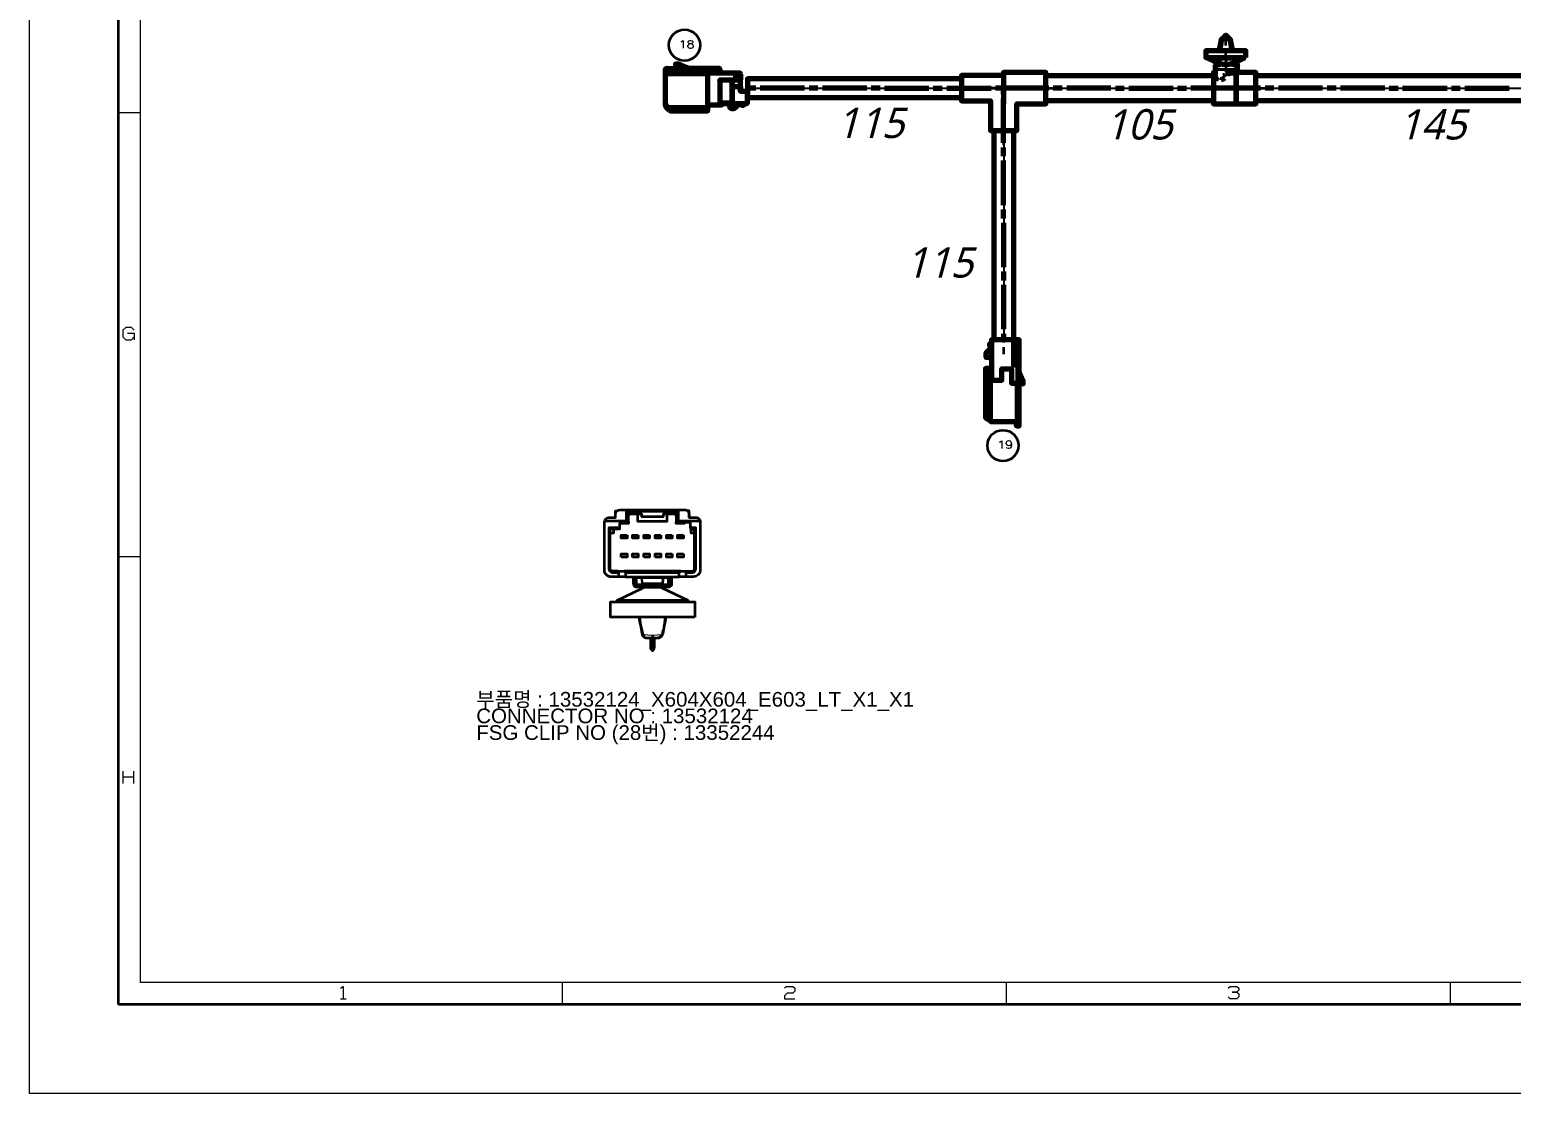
# Model space of a CAD drawing. Header units: millimetres. Extents: x 0 to 174, y 0 to 33.
# Drawn here: x 0 to 13.14, y 0 to 9.44 of the extents above; entities that cross this region are included whole.
import ezdxf

# ---------------------------------------------------------------- set-up
doc = ezdxf.new("R2010")
doc.units = ezdxf.units.MM
for name, color, linetype in [('CAPTION_LLM_TEXT', 7, 'Continuous'), ('GREEN_CENTERLINE_CONFIRMED', 7, 'Continuous'), ('PDF_Text', 7, 'Continuous')]:
    doc.layers.add(name, color=color, linetype=linetype)
doc.layers.add('PDF_Geomertry', color=7, linetype='Continuous', true_color=0x405f80)
doc.styles.add('PDF Lucida Handwriting Italic', font='')
doc.styles.get("Standard").update_dxf_attribs({"font": 'arial.ttf'})
doc.styles.get('PDF Lucida Handwriting Italic').set_extended_font_data('Lucida Handwriting', italic=True)

# ---------------------------------------------------------------- blocks, each defined once
blk = doc.blocks.new('SYM_13352244_010')
at = {"layer": 'PDF_Geomertry', "color": 7, "lineweight": 35}
blk.add_lwpolyline([(-0.295, 0.026), (-0.363, 0.026, -0.414651), (-0.422, 0.085), (-0.422, 0.512, -0.409607), (-0.383, 0.552), (-0.323, 0.552), (-0.323, 0.581, -0.411921), (-0.284, 0.62), (-0.23, 0.62), (-0.21, 0.62), (0.215, 0.62), (0.235, 0.62), (0.289, 0.62, -0.415574), (0.328, 0.581), (0.328, 0.552), (0.388, 0.552, -0.416608), (0.427, 0.512), (0.427, 0.085, -0.41396), (0.368, 0.026), (0.3, 0.026)], format="xyb", dxfattribs=at)
for points in [[(-0.324, 0.552), (-0.324, 0.611), (-0.31, 0.611)], [(-0.23, 0.62), (-0.23, 0.522), (-0.21, 0.515), (-0.21, 0.62)], [(0.215, 0.57), (0.212, 0.579), (0.203, 0.582), (0.097, 0.582), (0.097, 0.557), (-0.092, 0.557), (-0.092, 0.582), (-0.198, 0.582), (-0.207, 0.579), (-0.21, 0.57)], [(0.132, 0.582), (0.132, 0.518), (-0.127, 0.518), (-0.127, 0.582)], [(0.215, 0.62), (0.215, 0.515), (0.235, 0.522), (0.235, 0.62)], [(0.329, 0.552), (0.329, 0.611), (0.315, 0.611)], [(-0.421, 0.522), (-0.23, 0.522), (-0.23, 0.5)], [(-0.29, 0.461), (-0.383, 0.461)], [(-0.21, 0.515), (-0.21, 0.5), (-0.23, 0.5), (-0.29, 0.5), (-0.29, 0.461), (-0.29, 0.449), (-0.371, 0.449)], [(-0.343, 0.449), (-0.343, 0.413), (-0.371, 0.413)], [(0.342, 0.461), (0.342, 0.509), (0.288, 0.509), (0.288, 0.5), (0.235, 0.5), (0.215, 0.5), (0.215, 0.515)], [(0.235, 0.5), (0.235, 0.522), (0.426, 0.522)], [(0.3, 0.065), (0.356, 0.065), (0.366, 0.067), (0.374, 0.071), (0.381, 0.078), (0.386, 0.087), (0.388, 0.096), (0.388, 0.097), (0.388, 0.461)], [(0.31, 0.077), (0.356, 0.077), (0.365, 0.08), (0.373, 0.086), (0.376, 0.095), (0.376, 0.097), (0.376, 0.449)], [(0.376, 0.413), (0.348, 0.413), (0.348, 0.449)], [(-0.305, 0.077), (-0.246, 0.077)], [(-0.236, 0.026), (-0.295, 0.026), (-0.295, 0.065)], [(-0.236, 0.065), (-0.236, 0.026), (0.241, 0.026), (0.241, 0.065)], [(-0.135, 0.02), (-0.156, 0.02), (-0.163, 0.015), (-0.164, 0.012)], [(-0.164, -0.043), (-0.164, 0), (-0.164, 0.012)], [(-0.14, 0), (-0.141, 0.01), (-0.141, 0.012), (-0.14, 0.017), (-0.137, 0.019), (-0.135, 0.02), (-0.089, 0.02), (0.096, 0.02), (0.143, 0.02), (0.163, 0.02), (0.167, 0.019), (0.171, 0.012), (0.171, 0), (0.171, -0.043), (0.171, -0.047), (0.17, -0.048), (0.166, -0.056), (0.158, -0.062), (0.151, -0.063), (0.154, -0.062), (0.157, -0.061), (0.16, -0.057), (0.162, -0.052), (0.163, -0.043)], [(-0.14, 0.02), (-0.14, 0.026)], [(-0.14, 0), (-0.14, -0.035), (-0.136, -0.043), (-0.132, -0.043), (-0.06, -0.043), (-0.038, -0.04), (-0.028, -0.04), (-0.019, -0.04), (0.026, -0.04), (0.036, -0.04), (0.046, -0.04), (0.067, -0.043), (0.139, -0.043), (0.147, -0.039), (0.147, -0.035), (0.147, 0), (0.147, 0.002), (0.148, 0.012), (0.147, 0.017), (0.144, 0.019), (0.143, 0.02)], [(-0.111, 0.02), (-0.111, 0.026)], [(-0.101, 0.02), (-0.101, 0.026)], [(-0.059, 0.026), (-0.059, 0.021), (-0.058, 0.02), (-0.058, 0.02)], [(-0.027, 0.026), (-0.027, 0.02)], [(0.032, 0.02), (0.032, 0.026)], [(0.065, 0.02), (0.065, 0.02), (0.065, 0.02), (0.065, 0.02), (0.066, 0.02), (0.066, 0.021), (0.066, 0.026)], [(0.108, 0.026), (0.108, 0.02)], [(0.118, 0.026), (0.118, 0.02)], [(0.147, 0.026), (0.147, 0.02)], [(0.251, 0.077), (0.31, 0.077), (0.3, 0.065), (0.3, 0.026), (0.241, 0.026)], [(-0.312, -0.183), (-0.084, -0.075)], [(-0.164, -0.043), (-0.163, -0.047), (-0.159, -0.056), (-0.159, -0.056), (-0.151, -0.062), (-0.144, -0.063), (-0.147, -0.062), (-0.149, -0.061), (-0.152, -0.057), (-0.154, -0.052), (-0.156, -0.043)], [(-0.163, -0.049), (-0.159, -0.056)], [(-0.151, -0.062), (-0.144, -0.063), (-0.123, -0.063), (0.13, -0.063), (0.151, -0.063), (0.158, -0.062)], [(-0.095, -0.063), (-0.095, -0.063)], [(-0.076, -0.063), (-0.073, -0.065), (-0.074, -0.07), (-0.079, -0.073), (-0.084, -0.075)], [(-0.06, -0.043), (-0.026, -0.043)], [(-0.027, -0.04), (-0.027, -0.041), (-0.023, -0.045), (0.028, -0.045), (0.032, -0.041), (0.032, -0.04)], [(0.031, -0.043), (0.067, -0.043)], [(0.083, -0.063), (0.08, -0.067), (0.081, -0.07), (0.086, -0.073), (0.091, -0.075)], [(0.319, -0.183), (0.091, -0.075)], [(0.102, -0.063), (0.102, -0.063)], [(0.166, -0.056), (0.169, -0.051)], [(-0.118, -0.193), (-0.118, -0.195)], [(-0.059, -0.195), (-0.059, -0.193)], [(0.067, -0.193), (0.067, -0.195)], [(0.126, -0.193), (0.126, -0.195)], [(-0.104, -0.396), (-0.115, -0.333)], [(-0.11, -0.333), (-0.109, -0.356), (-0.107, -0.379), (-0.103, -0.405), (-0.1, -0.418), (-0.09, -0.478), (-0.089, -0.48), (-0.087, -0.49), (-0.084, -0.494), (-0.078, -0.502), (-0.071, -0.509), (-0.063, -0.513), (-0.054, -0.515), (-0.047, -0.516), (0.004, -0.516), (0.054, -0.516), (0.054, -0.516), (0.064, -0.515), (0.073, -0.511), (0.076, -0.51)], [(0.11, -0.405), (0.114, -0.38), (0.116, -0.356), (0.117, -0.333)], [(0.123, -0.333), (0.111, -0.397)], [(-0.089, -0.48), (-0.087, -0.49), (-0.082, -0.498), (-0.075, -0.505), (-0.073, -0.507)], [(0, -0.628), (-0.005, -0.62), (-0.011, -0.612), (-0.011, -0.61), (-0.012, -0.608), (-0.012, -0.516)], [(0.004, -0.491), (0.004, -0.516)], [(0.019, -0.516), (0.019, -0.608)], [(0.045, -0.516), (0.047, -0.516)], [(0.083, -0.485), (0.077, -0.5), (0.068, -0.51), (0.061, -0.515), (0.054, -0.516)], [(0.076, -0.51), (0.079, -0.508), (0.086, -0.501), (0.092, -0.493), (0.096, -0.484), (0.097, -0.48)], [(0.097, -0.48), (0.097, -0.478), (0.11, -0.405), (0.11, -0.404)], [(0, -0.628), (0.004, -0.63), (0.007, -0.628)], [(0.019, -0.61), (0.013, -0.619), (0.008, -0.627), (0.007, -0.628)], [(0.019, -0.61), (0.019, -0.608)]]:
    blk.add_lwpolyline(points, dxfattribs=at)
at = {"layer": 'PDF_Geomertry', "color": 7, "lineweight": 13}
for points in [[(-0.21, 0.601), (0.215, 0.601)], [(-0.383, 0.097), (-0.371, 0.097)], [(-0.351, 0.065), (-0.351, 0.077)], [(-0.164, 0), (-0.156, 0), (-0.156, 0.02)], [(-0.096, 0.012), (-0.141, 0.012)], [(-0.14, -0.035), (-0.091, -0.032), (-0.095, 0.006)], [(-0.132, 0.026), (-0.132, 0.02)], [(-0.109, 0.026), (-0.109, 0.02)], [(-0.102, 0.02), (-0.102, 0.026)], [(-0.093, 0.026), (-0.093, 0.02)], [(-0.023, 0.02), (-0.023, 0.026)], [(0.028, 0.026), (0.028, 0.02)], [(0.102, 0.006), (0.102, 0.007), (0.101, 0.007), (0.099, 0.009), (0.097, 0.009), (0.094, 0.01), (0.095, 0.017), (0.096, 0.019), (0.096, 0.02), (0.096, 0.02), (0.096, 0.02), (0.099, 0.019), (0.104, 0.012)], [(0.148, 0.012), (0.104, 0.012), (0.103, 0.012), (0.103, 0.012), (0.103, 0.011), (0.103, 0.01), (0.102, 0.006), (0.099, -0.032), (0.147, -0.035)], [(0.1, 0.02), (0.1, 0.026)], [(0.109, 0.026), (0.109, 0.02)], [(0.117, 0.02), (0.117, 0.026)], [(0.139, 0.02), (0.139, 0.026)], [(0.163, 0.02), (0.163, 0), (0.171, 0)], [(0.356, 0.077), (0.356, 0.065)], [(0.388, 0.097), (0.376, 0.097)], [(-0.164, -0.043), (-0.156, -0.043)], [(-0.14, 0), (-0.156, 0), (-0.156, -0.043), (-0.132, -0.043), (-0.084, -0.04), (0.091, -0.04), (0.139, -0.043), (0.163, -0.043), (0.163, 0), (0.147, 0)], [(0.091, -0.075), (0.088, -0.075), (-0.084, -0.075)], [(-0.079, -0.073), (0.083, -0.073), (0.086, -0.073)], [(-0.074, -0.07), (0.081, -0.07)], [(-0.023, -0.045), (-0.023, -0.04)], [(0.028, -0.04), (0.028, -0.045)], [(0.163, -0.043), (0.171, -0.043)], [(-0.103, -0.193), (-0.103, -0.195)], [(-0.05, -0.195), (-0.05, -0.193)], [(0.057, -0.193), (0.057, -0.195)], [(0.11, -0.193), (0.11, -0.195)], [(-0.109, -0.356), (-0.107, -0.366), (-0.104, -0.375), (-0.102, -0.385), (-0.099, -0.394), (-0.097, -0.404), (-0.095, -0.413), (-0.092, -0.422), (-0.092, -0.422), (-0.076, -0.485), (-0.037, -0.489), (0.004, -0.491), (0.045, -0.489), (0.083, -0.485)], [(0.1, -0.422), (0.102, -0.412), (0.105, -0.403), (0.107, -0.393), (0.109, -0.384), (0.112, -0.374), (0.114, -0.365), (0.116, -0.356)], [(-0.1, -0.418), (-0.1, -0.419), (-0.099, -0.42), (-0.097, -0.421), (-0.092, -0.422)], [(-0.09, -0.478), (-0.089, -0.479), (-0.088, -0.48), (-0.086, -0.482), (-0.076, -0.485), (-0.071, -0.498), (-0.064, -0.508), (-0.056, -0.514), (-0.047, -0.516)], [(0.001, -0.516), (0.001, -0.628), (-0.005, -0.619), (-0.01, -0.611), (-0.011, -0.61), (-0.011, -0.516)], [(0.018, -0.61), (0.013, -0.618), (0.007, -0.626), (0.006, -0.628), (0.006, -0.516)], [(0.018, -0.61), (0.018, -0.516)], [(0.1, -0.422), (0.098, -0.428), (0.096, -0.438), (0.093, -0.447), (0.091, -0.457), (0.088, -0.466), (0.086, -0.476), (0.083, -0.485), (0.093, -0.482), (0.096, -0.48), (0.097, -0.478)], [(-0.012, -0.608), (-0.012, -0.609), (-0.012, -0.609), (-0.011, -0.61), (-0.011, -0.61), (-0.011, -0.61)], [(0, -0.628), (0.001, -0.628), (0.002, -0.628), (0.004, -0.628), (0.005, -0.628), (0.006, -0.628), (0.007, -0.628)], [(0.019, -0.61), (0.018, -0.61), (0.019, -0.61), (0.019, -0.609), (0.019, -0.608)]]:
    blk.add_lwpolyline(points, dxfattribs=at)
at = {"layer": 'PDF_Geomertry', "color": 7, "lineweight": 35}
for points in [[(-0.351, 0.065), (-0.295, 0.065), (-0.305, 0.077), (-0.351, 0.077), (-0.353, 0.077), (-0.362, 0.08), (-0.369, 0.088), (-0.371, 0.097), (-0.371, 0.449), (-0.383, 0.461), (-0.383, 0.097), (-0.381, 0.087), (-0.377, 0.079), (-0.37, 0.072), (-0.362, 0.067), (-0.352, 0.065)], [(-0.222, 0.396), (-0.222, 0.369), (-0.273, 0.369), (-0.273, 0.396)], [(-0.122, 0.396), (-0.122, 0.369), (-0.173, 0.369), (-0.173, 0.396)], [(-0.022, 0.396), (-0.022, 0.369), (-0.073, 0.369), (-0.073, 0.396)], [(0.078, 0.396), (0.078, 0.369), (0.027, 0.369), (0.027, 0.396)], [(0.178, 0.396), (0.178, 0.369), (0.127, 0.369), (0.127, 0.396)], [(0.278, 0.396), (0.278, 0.369), (0.227, 0.369), (0.227, 0.396)], [(0.342, 0.461), (0.342, 0.449), (0.376, 0.449), (0.388, 0.461)], [(-0.273, 0.201), (-0.273, 0.229), (-0.222, 0.229), (-0.222, 0.201)], [(-0.173, 0.201), (-0.173, 0.229), (-0.122, 0.229), (-0.122, 0.201)], [(-0.073, 0.201), (-0.073, 0.229), (-0.022, 0.229), (-0.022, 0.201)], [(0.027, 0.201), (0.027, 0.229), (0.078, 0.229), (0.078, 0.201)], [(0.178, 0.229), (0.178, 0.201), (0.127, 0.201), (0.127, 0.229)], [(0.278, 0.229), (0.278, 0.201), (0.227, 0.201), (0.227, 0.229)], [(-0.236, 0.065), (0.241, 0.065), (0.251, 0.077), (-0.246, 0.077)], [(0.378, -0.333), (-0.37, -0.333), (-0.37, -0.195), (0.378, -0.195)], [(-0.312, -0.193), (0.319, -0.193), (0.319, -0.183), (-0.312, -0.183)]]:
    blk.add_lwpolyline(points, close=True, dxfattribs=at)
at = {"layer": 'PDF_Geomertry', "color": 7, "lineweight": 13}
for points in [[(-0.087, 0.01), (-0.087, 0.015), (-0.088, 0.019), (-0.088, 0.02), (-0.088, 0.02), (-0.089, 0.02), (-0.089, 0.02), (-0.09, 0.02), (-0.092, 0.019), (-0.093, 0.018), (-0.095, 0.016), (-0.096, 0.012), (-0.096, 0.012), (-0.096, 0.012), (-0.096, 0.011), (-0.095, 0.01), (-0.095, 0.006), (-0.094, 0.007), (-0.092, 0.009), (-0.09, 0.009)], [(-0.087, 0.01), (-0.084, -0.028), (0.091, -0.028), (0.094, 0.01)], [(-0.084, -0.04), (-0.087, -0.039), (-0.091, -0.032), (-0.089, -0.029), (-0.086, -0.028), (-0.084, -0.028)], [(0.091, -0.04), (0.098, -0.035), (0.099, -0.032), (0.098, -0.031), (0.098, -0.03), (0.096, -0.029), (0.091, -0.028)]]:
    blk.add_lwpolyline(points, close=True, dxfattribs=at)
blk = doc.blocks.new('SYM_7_012')
at = {"layer": 'PDF_Geomertry', "lineweight": 70}
for points in [[(-0.038, 0.156), (-0.043, 0.126), (-0.049, 0.095), (-0.05, 0.089), (-0.05, 0.067), (-0.051, 0.045)], [(-0.05, 0.089), (-0.036, 0.157), (-0.037, 0.157), (-0.038, 0.157), (-0.038, 0.156), (-0.038, 0.156), (-0.038, 0.158)], [(-0.019, 0.172), (-0.022, 0.172), (-0.026, 0.171), (-0.029, 0.168), (-0.032, 0.165), (-0.034, 0.162), (-0.036, 0.158), (-0.037, 0.158), (-0.037, 0.158), (-0.037, 0.158), (-0.038, 0.158), (-0.038, 0.158), (-0.034, 0.165), (-0.031, 0.168), (-0.025, 0.171), (-0.019, 0.172), (-0.012, 0.172), (-0.003, 0.172), (-0.002, 0.172), (0.001, 0.171), (0.002, 0.17), (0.003, 0.17), (0.004, 0.171), (0.007, 0.172), (0.009, 0.172), (0.013, 0.172), (0.017, 0.172), (0.024, 0.172), (0.03, 0.171), (0.035, 0.168), (0.038, 0.165), (0.041, 0.158), (0.042, 0.158), (0.043, 0.158), (0.043, 0.158), (0.043, 0.158)], [(-0.036, 0.157), (-0.036, 0.158)], [(-0.024, 0.172), (-0.016, 0.18), (-0.013, 0.184), (-0.009, 0.187), (-0.006, 0.191), (-0.003, 0.194), (0.003, 0.199), (0.008, 0.194), (0.01, 0.192), (0.022, 0.18), (0.03, 0.172)], [(-0.004, 0.172), (-0.004, 0.181), (-0.005, 0.186), (-0.005, 0.19), (-0.003, 0.193), (-0.003, 0.194)], [(-0.004, 0.181), (-0.003, 0.183), (-0.001, 0.185), (0.002, 0.186)], [(0.009, 0.172), (0.009, 0.181), (0.01, 0.186), (0.01, 0.19), (0.009, 0.193), (0.008, 0.194)], [(0.03, 0.171), (0.024, 0.172), (0.028, 0.172), (0.032, 0.17), (0.036, 0.168), (0.039, 0.165), (0.041, 0.162), (0.043, 0.158), (0.043, 0.156)], [(0.041, 0.157), (0.041, 0.158)], [(0.054, 0.095), (0.043, 0.156), (0.043, 0.156), (0.043, 0.157), (0.043, 0.157), (0.041, 0.157), (0.055, 0.089)], [(-0.156, 0.001), (-0.156, -0.005), (-0.058, -0.052)], [(-0.05, 0.086), (-0.054, 0.068), (-0.054, 0.064)], [(0.06, 0.064), (0.056, 0.086), (0.054, 0.095), (0.055, 0.089), (0.055, 0.067), (0.056, 0.045)], [(0.07, -0.048), (0.161, -0.005), (0.161, 0.001)], [(0.161, -0.005), (0.003, -0.005), (-0.156, -0.005)], [(-0.053, -0.057), (-0.051, -0.056), (-0.049, -0.054), (-0.049, -0.051), (-0.049, -0.049), (-0.051, -0.046), (-0.056, -0.046), (-0.054, -0.048), (-0.053, -0.052), (-0.055, -0.056), (-0.056, -0.057), (-0.058, -0.057), (-0.06, -0.057), (-0.084, -0.061), (-0.084, -0.061), (-0.084, -0.061), (-0.084, -0.061), (-0.083, -0.062), (-0.083, -0.064), (-0.082, -0.066), (-0.085, -0.066), (-0.09, -0.068), (-0.092, -0.071), (-0.092, -0.107), (-0.092, -0.166), (-0.091, -0.171)], [(-0.068, -0.058), (-0.066, -0.058)], [(-0.058, -0.046), (-0.066, -0.047), (-0.067, -0.047)], [(-0.066, -0.058), (-0.066, -0.058), (-0.065, -0.058), (-0.059, -0.057)], [(0.098, -0.061), (0.097, -0.064), (0.097, -0.066), (0.1, -0.066), (0.105, -0.068), (0.106, -0.07), (0.106, -0.071), (0.106, -0.067), (0.104, -0.065), (0.101, -0.062), (0.098, -0.061), (0.074, -0.057), (0.071, -0.055), (0.07, -0.052), (0.07, -0.048), (0.073, -0.046), (0.07, -0.046), (0.068, -0.048), (0.067, -0.052), (0.069, -0.056), (0.072, -0.057), (0.058, -0.057), (0.031, -0.059), (0.003, -0.061), (-0.026, -0.059), (-0.053, -0.057), (-0.058, -0.057), (-0.058, -0.062), (-0.058, -0.06), (-0.06, -0.057)], [(0.003, -0.061), (0.003, -0.052)], [(0.011, -0.139), (0.019, -0.138), (0.027, -0.138), (0.035, -0.137), (0.039, -0.137), (0.04, -0.137), (0.042, -0.136), (0.089, -0.132), (0.098, -0.129), (0.104, -0.122), (0.106, -0.113), (0.106, -0.107), (0.106, -0.071), (0.106, -0.061), (0.098, -0.061)], [(0.058, -0.057), (0.057, -0.057), (0.056, -0.056), (0.054, -0.052), (0.055, -0.048), (0.055, -0.047), (0.057, -0.046)], [(0.074, -0.046), (0.074, -0.046), (0.073, -0.046)], [(0.073, -0.057), (0.074, -0.057), (0.074, -0.057), (0.074, -0.057), (0.074, -0.057)], [(0.074, -0.057), (0.074, -0.057)], [(0.074, -0.057), (0.076, -0.057)], [(-0.092, -0.171), (-0.091, -0.171), (-0.082, -0.171)], [(-0.087, -0.178), (-0.09, -0.175), (-0.091, -0.171), (-0.091, -0.17), (-0.091, -0.169)], [(-0.091, -0.179), (-0.09, -0.179), (-0.081, -0.177)], [(-0.088, -0.192), (-0.08, -0.185), (-0.085, -0.194), (-0.085, -0.195)], [(-0.012, -0.182), (-0.016, -0.185), (-0.021, -0.189), (-0.028, -0.192), (-0.034, -0.194), (-0.041, -0.195)], [(-0.021, -0.157), (-0.02, -0.157), (-0.015, -0.158)], [(0.001, -0.14), (0.001, -0.146)], [(0.017, -0.149), (0.022, -0.144), (0.028, -0.14), (0.035, -0.138), (0.042, -0.136), (0.032, -0.138), (0.025, -0.14), (0.011, -0.144), (0.011, -0.142), (0.011, -0.139), (0.011, -0.139), (0.011, -0.139), (0.011, -0.139), (0.011, -0.139)]]:
    blk.add_lwpolyline(points, dxfattribs=at)
at = {"layer": 'PDF_Geomertry', "lineweight": 35}
for points in [[(-0.036, 0.158), (-0.011, 0.16), (0.016, 0.16), (0.041, 0.158)], [(-0.016, 0.18), (-0.01, 0.174), (-0.005, 0.186)], [(-0.011, 0.172), (-0.01, 0.174), (-0.01, 0.172)], [(0.002, 0.17), (0.002, 0.186), (0.001, 0.19), (-0.003, 0.193)], [(0.003, 0.17), (0.003, 0.186), (0.004, 0.19), (0.006, 0.192), (0.009, 0.193)], [(0.003, 0.186), (0.006, 0.185), (0.008, 0.183), (0.009, 0.181)], [(0.01, 0.186), (0.015, 0.174), (0.022, 0.18)], [(0.016, 0.172), (0.015, 0.174), (0.015, 0.172)], [(-0.054, 0.06), (-0.054, 0.064)], [(0.003, 0.001), (0.003, -0.005), (0.003, -0.052), (-0.016, -0.051), (-0.034, -0.048), (-0.051, -0.046)], [(-0.05, 0.06), (-0.05, 0.086)], [(0.056, 0.086), (0.056, 0.06)], [(0.06, 0.064), (0.06, 0.06)], [(0.106, -0.113), (0.097, -0.113), (0.097, -0.107), (-0.082, -0.107), (-0.082, -0.166)], [(-0.06, -0.057), (-0.057, -0.055), (-0.055, -0.052), (-0.056, -0.048), (-0.058, -0.046), (-0.056, -0.046)], [(0.07, -0.046), (0.057, -0.046), (0.029, -0.05), (0.016, -0.051), (0.003, -0.052)], [(0.041, -0.127), (0.03, -0.129), (0.019, -0.135), (0.01, -0.143)], [(0.042, -0.136), (0.042, -0.136), (0.042, -0.136), (0.042, -0.133), (0.041, -0.127), (0.088, -0.123), (0.089, -0.132), (0.089, -0.132)], [(0.088, -0.123), (0.09, -0.122), (0.091, -0.122), (0.093, -0.121), (0.094, -0.119), (0.095, -0.118), (0.096, -0.117), (0.096, -0.114), (0.097, -0.113)], [(-0.081, -0.177), (-0.082, -0.171)], [(-0.041, -0.195), (-0.041, -0.194), (-0.041, -0.185), (-0.041, -0.185), (-0.033, -0.184), (-0.026, -0.18), (-0.02, -0.175)], [(0.017, -0.149), (0.016, -0.149), (0.01, -0.143), (-0.02, -0.175), (-0.012, -0.182)]]:
    blk.add_lwpolyline(points, dxfattribs=at)
at = {"layer": 'PDF_Geomertry', "lineweight": 70}
for points in [[(0.18, 0.001), (0.18, 0.06), (-0.175, 0.06), (-0.175, 0.001)], [(-0.082, -0.107), (-0.092, -0.107), (-0.092, -0.106), (-0.09, -0.104), (-0.086, -0.102), (-0.082, -0.102)], [(0.074, -0.057), (0.074, -0.057), (0.074, -0.057), (0.074, -0.057), (0.073, -0.058), (0.072, -0.062), (0.072, -0.058), (0.072, -0.057)], [(0.097, -0.102), (0.098, -0.102), (0.104, -0.103), (0.106, -0.105), (0.106, -0.106), (0.106, -0.107), (0.106, -0.107), (0.097, -0.107)]]:
    blk.add_lwpolyline(points, close=True, dxfattribs=at)
at = {"layer": 'PDF_Geomertry', "lineweight": 35}
blk.add_lwpolyline([(0.097, -0.102), (0.097, -0.066), (0.072, -0.062), (-0.058, -0.062), (-0.082, -0.066), (-0.082, -0.102)], close=True, dxfattribs=at)
blk = doc.blocks.new('SYM_19_013')
at = {"layer": 'PDF_Geomertry', "lineweight": 70}
for points in [[(-0.11, 0.122), (-0.142, 0.122), (-0.161, 0.122), (-0.161, -0.312), (-0.161, -0.312), (-0.142, -0.327), (-0.127, -0.339), (-0.127, 0.019), (-0.107, 0.019), (-0.018, 0.019), (-0.018, 0.112), (-0.018, 0.12), (0.07, 0.12), (0.07, 0.112), (0.07, -0.007), (0.106, -0.007), (0.136, -0.007), (0.136, 0.155), (0.136, 0.377), (0.086, 0.377), (0.086, 0.155), (0.112, 0.155), (0.136, 0.155)], [(-0.11, 0.214), (-0.157, 0.22), (-0.157, 0.262), (-0.11, 0.308)], [(-0.11, 0.358), (-0.126, 0.338), (-0.126, 0.325), (-0.11, 0.325)], [(0.086, 0.377), (-0.11, 0.377), (-0.11, 0.019)], [(0.086, 0.325), (0.102, 0.325), (0.102, 0.338), (0.086, 0.358)], [(0.136, -0.009), (0.171, -0.015), (0.171, 0.01), (0.17, 0.018), (0.136, 0.095)], [(0.169, 0.01), (0.168, 0.017), (0.136, 0.09)], [(0.136, -0.351), (0.136, -0.007)], [(0.171, -0.015), (0.171, -0.015), (0.169, -0.013)], [(0.11, -0.351), (0.11, -0.381), (0.116, -0.386), (0.136, -0.386), (0.136, -0.351), (0.106, -0.351), (-0.107, -0.351), (-0.112, -0.351), (-0.127, -0.339), (-0.127, -0.339)]]:
    blk.add_lwpolyline(points, dxfattribs=at)
at = {"layer": 'PDF_Geomertry', "lineweight": 35}
for points in [[(0.112, 0.155), (0.112, -0.007)], [(-0.142, 0.122), (-0.142, -0.327)], [(-0.107, -0.351), (-0.107, 0.019)], [(-0.018, 0.112), (0.07, 0.112)], [(0.171, 0.01), (0.169, 0.01), (0.169, -0.013), (0.136, -0.007)], [(0.17, 0.018), (0.168, 0.017)], [(0.106, -0.007), (0.106, -0.351)]]:
    blk.add_lwpolyline(points, dxfattribs=at)
blk = doc.blocks.new('SYM_18_052')
at = {"layer": 'PDF_Geomertry', "lineweight": 70}
for points in [[(-0.353, -0.162), (-0.352, -0.169), (-0.347, -0.176), (-0.34, -0.169), (-0.342, -0.166), (-0.343, -0.162), (-0.353, -0.162), (-0.353, -0.129), (-0.353, -0.129), (-0.353, -0.087), (-0.353, -0.086), (-0.353, 0.11), (-0.353, 0.114), (-0.353, 0.116), (-0.353, 0.117), (-0.353, 0.155), (-0.353, 0.157), (-0.353, 0.157), (-0.352, 0.162), (-0.348, 0.165), (-0.343, 0.167), (-0.333, 0.167), (-0.296, 0.167), (-0.295, 0.167), (-0.237, 0.168), (-0.237, 0.158)], [(-0.333, 0.127), (-0.333, 0.155), (-0.333, 0.156), (-0.333, 0.157), (-0.335, 0.162), (-0.338, 0.165), (-0.341, 0.167), (-0.343, 0.167), (-0.343, 0.166), (-0.343, 0.164)], [(-0.268, 0.167), (-0.264, 0.168), (-0.26, 0.171), (-0.258, 0.175), (-0.258, 0.179)], [(-0.263, 0.203), (-0.263, 0.203)], [(0.13, 0.157), (0.13, 0.159), (0.13, 0.161), (0.128, 0.163), (0.127, 0.165), (0.124, 0.165), (-0.237, 0.168), (-0.237, 0.177), (-0.237, 0.201), (-0.237, 0.201), (-0.237, 0.201), (-0.237, 0.201), (-0.238, 0.201), (-0.24, 0.201), (-0.26, 0.202), (-0.261, 0.202), (-0.262, 0.203), (-0.263, 0.203), (-0.263, 0.203), (-0.258, 0.179), (-0.258, 0.179), (-0.256, 0.177)], [(0.127, 0.159), (0.127, 0.163), (0.126, 0.164), (0.125, 0.165), (0.124, 0.165), (0.089, 0.165), (-0.14, 0.167), (-0.15, 0.167), (-0.15, 0.167), (-0.15, 0.167), (-0.152, 0.168), (-0.153, 0.168), (-0.178, 0.177), (-0.152, 0.168), (-0.152, 0.168), (-0.229, 0.201), (-0.233, 0.203), (-0.237, 0.203), (-0.263, 0.203)], [(0.109, 0.128), (0.109, 0.132)], [(0.13, 0.159), (0.13, 0.131), (0.13, 0.13), (0.131, 0.128), (0.133, 0.127), (0.134, 0.127)], [(0.016, 0.127), (-0.338, 0.127), (-0.343, 0.126)], [(0.024, -0.19), (0.024, -0.169), (0.024, 0.11), (0.024, 0.118), (0.024, 0.119), (0.023, 0.123), (0.02, 0.126), (0.016, 0.127), (0.303, 0.127), (0.309, 0.125), (0.313, 0.117)], [(0.237, 0.006), (0.237, 0.006), (0.237, 0.006), (0.237, 0.006), (0.238, 0.006), (0.241, 0.006), (0.303, 0.006), (0.307, 0.006), (0.31, 0.005), (0.312, 0.003), (0.313, 0), (0.313, 0.068), (0.312, 0.065), (0.309, 0.063), (0.307, 0.062), (0.303, 0.062), (0.126, 0.062)], [(0.13, 0.062), (0.13, -0.156), (0.129, -0.157), (0.129, -0.158), (0.127, -0.158)], [(0.13, 0.06), (0.13, 0.061), (0.131, 0.061)], [(0.13, -0.145), (0.132, -0.138), (0.133, -0.129), (0.133, 0.055)], [(0.242, 0.006), (0.242, 0.061), (0.235, 0.061), (0.133, 0.061), (0.133, 0.055), (0.133, 0.059), (0.132, 0.06), (0.131, 0.061), (0.133, 0.061)], [(0.235, 0.061), (0.235, -0.129), (0.236, -0.136), (0.237, -0.142)], [(0.237, 0.006), (0.237, -0.143)], [(0.313, 0.117), (0.313, 0.068)], [(0.313, -0.018), (0.313, -0.026), (0.313, -0.029), (0.313, -0.031), (0.313, -0.031), (0.313, -0.035), (0.313, 0.108)], [(0.303, -0.044), (0.313, -0.035), (0.342, -0.035)], [(0.313, 0), (0.313, -0.035), (0.365, -0.035), (0.37, -0.036), (0.373, -0.038), (0.375, -0.042), (0.374, -0.042), (0.374, -0.044)], [(0.374, -0.064), (0.374, -0.064), (0.374, -0.044), (0.374, -0.044), (0.374, -0.066), (0.375, -0.066), (0.375, -0.044)], [(0.375, -0.135), (0.375, -0.066)], [(-0.347, -0.176), (-0.34, -0.183), (-0.337, -0.185), (-0.333, -0.186), (-0.333, -0.186), (-0.34, -0.169)], [(0.024, -0.194), (0.016, -0.194), (0.016, -0.209), (0.019, -0.209), (0.022, -0.207), (0.023, -0.205), (0.024, -0.202), (0.024, -0.194), (0.024, -0.178), (0.023, -0.182), (0.02, -0.185), (0.016, -0.186), (-0.333, -0.186)], [(-0.319, -0.204), (-0.313, -0.208), (-0.306, -0.209), (-0.234, -0.209), (0.016, -0.209)], [(0.024, -0.158), (0.127, -0.158), (0.147, -0.158), (0.147, -0.147)], [(0.024, -0.178), (0.024, -0.177), (0.024, -0.169)], [(0.126, -0.148), (0.129, -0.153), (0.129, -0.155), (0.13, -0.156)], [(0.238, -0.145), (0.239, -0.146), (0.241, -0.147), (0.216, -0.147), (0.214, -0.147), (0.163, -0.147), (0.161, -0.147), (0.13, -0.147)], [(0.212, -0.147), (0.215, -0.169), (0.216, -0.172), (0.219, -0.181), (0.227, -0.187), (0.235, -0.189), (0.251, -0.189), (0.259, -0.187), (0.265, -0.183), (0.304, -0.144)], [(0.235, -0.189), (0.251, -0.189)], [(0.241, -0.137), (0.238, -0.142), (0.237, -0.143), (0.237, -0.144), (0.237, -0.144), (0.238, -0.144), (0.238, -0.144), (0.238, -0.144), (0.365, -0.144)], [(0.241, -0.147), (0.241, -0.147), (0.242, -0.144)], [(0.242, -0.144), (0.242, -0.144)], [(0.356, -0.144), (0.339, -0.161), (0.336, -0.163), (0.332, -0.164), (0.326, -0.164), (0.33, -0.144)]]:
    blk.add_lwpolyline(points, dxfattribs=at)
at = {"layer": 'PDF_Geomertry', "lineweight": 35}
for points in [[(-0.353, 0.117), (-0.352, 0.121), (-0.348, 0.125), (-0.343, 0.126), (-0.343, 0.164), (-0.338, 0.163), (-0.335, 0.159), (-0.333, 0.155)], [(-0.353, 0.155), (-0.352, 0.159), (-0.348, 0.163), (-0.343, 0.164)], [(-0.333, 0.157), (-0.237, 0.158), (0.12, 0.155), (0.124, 0.165)], [(-0.333, 0.131), (0.12, 0.131), (0.12, 0.155), (0.13, 0.159)], [(-0.178, 0.177), (-0.237, 0.177), (-0.256, 0.177), (-0.26, 0.202)], [(-0.256, 0.167), (-0.256, 0.167), (-0.256, 0.17), (-0.256, 0.177)], [(-0.237, 0.203), (-0.237, 0.203), (-0.237, 0.201)], [(-0.237, 0.201), (-0.237, 0.201), (-0.23, 0.199), (-0.229, 0.201), (-0.229, 0.201)], [(-0.23, 0.199), (-0.178, 0.177), (-0.178, 0.167), (-0.178, 0.167), (-0.178, 0.167)], [(-0.353, 0.11), (-0.343, 0.11), (0.016, 0.11), (0.023, 0.11), (0.024, 0.11)], [(-0.343, -0.162), (-0.343, 0.11), (-0.343, 0.122), (-0.343, 0.125), (-0.343, 0.126)], [(0.016, 0.127), (0.016, 0.127), (0.016, 0.11), (0.016, -0.169), (0.016, -0.186), (0.016, -0.186), (0.016, -0.194), (-0.306, -0.194)], [(0.024, 0.117), (0.303, 0.117), (0.313, 0.117)], [(0.024, -0.148), (0.126, -0.148), (0.126, 0.062)], [(0.12, 0.127), (0.12, 0.128), (0.12, 0.131), (0.129, 0.131), (0.13, 0.131)], [(0.241, 0.006), (0.241, -0.137), (0.365, -0.137), (0.365, -0.044), (0.372, -0.044), (0.374, -0.044)], [(0.273, 0.078), (0.273, 0.108)], [(0.28, 0.078), (0.28, 0.108)], [(0.303, 0.127), (0.303, 0.117), (0.303, 0.062)], [(0.365, -0.035), (0.365, -0.044), (0.303, -0.044), (0.303, 0.006)], [(0.307, 0.006), (0.307, 0.062)], [(0.235, -0.129), (0.133, -0.129)], [(-0.34, -0.169), (0.016, -0.169), (0.023, -0.169), (0.024, -0.169)], [(-0.319, -0.204), (-0.308, -0.192), (-0.315, -0.186)], [(-0.306, -0.209), (-0.306, -0.194), (-0.307, -0.193), (-0.308, -0.192)], [(0.215, -0.169), (0.251, -0.169), (0.276, -0.144)], [(0.265, -0.183), (0.265, -0.183), (0.251, -0.169), (0.251, -0.182), (0.251, -0.186), (0.251, -0.188), (0.251, -0.188), (0.251, -0.189), (0.251, -0.189)]]:
    blk.add_lwpolyline(points, dxfattribs=at)
at = {"layer": 'PDF_Geomertry', "lineweight": 70}
for points in [[(0.28, 0.108), (0.273, 0.108), (0.267, 0.108), (0.267, 0.078), (0.273, 0.078), (0.28, 0.078), (0.293, 0.078), (0.293, 0.108)], [(-0.319, -0.204), (-0.34, -0.183)], [(0.365, -0.137), (0.365, -0.144), (0.369, -0.144), (0.372, -0.142), (0.375, -0.138), (0.375, -0.135), (0.375, -0.135), (0.375, -0.135), (0.375, -0.135), (0.372, -0.136)]]:
    blk.add_lwpolyline(points, close=True, dxfattribs=at)

msp = doc.modelspace()

# ---------------------------------------------------------------- linework, layer by layer
at = {"layer": 'GREEN_CENTERLINE_CONFIRMED'}
for points in [[(6.367, 8.919), (66.816, 8.919)], [(8.639, 8.918), (8.639, 6.687)]]:
    msp.add_lwpolyline(points, dxfattribs=at)
at = {"layer": 'PDF_Geomertry', "color": 7, "lineweight": 13}
for points in [[(173.622, 33.111), (173.622, 0.001), (0, 0.001), (0, 33.111)], [(0.787, 8.702), (0.984, 8.702)], [(0.928, 6.771), (0.903, 6.796), (0.852, 6.796), (0.827, 6.771), (0.827, 6.712), (0.852, 6.687), (0.903, 6.687), (0.928, 6.712)], [(0.869, 6.746), (0.928, 6.746), (0.928, 6.687)], [(0.787, 4.765), (0.984, 4.765)], [(0.827, 2.859), (0.827, 2.75)], [(0.827, 2.809), (0.92, 2.809)], [(0.92, 2.859), (0.92, 2.75)], [(2.756, 0.933), (2.781, 0.95), (2.781, 0.84)], [(4.724, 0.985), (4.724, 0.788)], [(6.693, 0.933), (6.71, 0.95), (6.769, 0.95), (6.786, 0.933), (6.786, 0.908), (6.769, 0.891), (6.718, 0.891), (6.693, 0.866), (6.693, 0.84), (6.786, 0.84)], [(8.661, 0.985), (8.661, 0.788)], [(10.63, 0.933), (10.647, 0.95), (10.706, 0.95), (10.723, 0.933), (10.723, 0.916), (10.706, 0.899), (10.664, 0.899), (10.706, 0.899), (10.723, 0.883), (10.723, 0.857), (10.706, 0.84), (10.647, 0.84), (10.63, 0.857)], [(12.598, 0.985), (12.598, 0.788)], [(2.756, 0.84), (2.807, 0.84)]]:
    msp.add_lwpolyline(points, dxfattribs=at)
at = {"layer": 'PDF_Geomertry', "color": 7, "lineweight": 35}
msp.add_lwpolyline([(0.787, 0.788), (0.787, 32.324), (172.835, 32.324), (172.835, 0.788)], close=True, dxfattribs=at)
at = {"layer": 'PDF_Geomertry', "color": 7, "lineweight": 13}
msp.add_lwpolyline([(0.984, 0.985), (0.984, 32.127), (172.638, 32.127), (172.638, 0.985)], close=True, dxfattribs=at)
at = {"layer": 'PDF_Geomertry', "color": 18, "lineweight": 13, "true_color": 0x260000}
for points in [[(5.779, 9.331), (5.785, 9.334), (5.797, 9.343), (5.797, 9.274)], [(8.602, 5.778), (8.608, 5.781), (8.621, 5.79), (8.621, 5.721)], [(8.708, 5.768), (8.705, 5.78), (8.697, 5.787), (8.685, 5.79), (8.682, 5.79), (8.67, 5.787), (8.662, 5.78), (8.658, 5.771), (8.658, 5.768), (8.662, 5.759), (8.67, 5.753), (8.682, 5.748), (8.685, 5.748), (8.697, 5.751), (8.705, 5.758), (8.708, 5.768), (8.708, 5.753), (8.705, 5.737), (8.697, 5.725), (8.685, 5.721), (8.677, 5.721), (8.666, 5.725), (8.662, 5.731)]]:
    msp.add_lwpolyline(points, dxfattribs=at)
msp.add_lwpolyline([(5.877, 9.309), (5.852, 9.315), (5.846, 9.318), (5.843, 9.321), (5.841, 9.326), (5.841, 9.334), (5.845, 9.34), (5.856, 9.343), (5.865, 9.343), (5.877, 9.34), (5.881, 9.334), (5.881, 9.326), (5.879, 9.321), (5.875, 9.318), (5.87, 9.315), (5.846, 9.309), (5.839, 9.302), (5.835, 9.295), (5.835, 9.289), (5.839, 9.282), (5.845, 9.278), (5.856, 9.274), (5.865, 9.274), (5.877, 9.278), (5.884, 9.282), (5.888, 9.289), (5.888, 9.295), (5.884, 9.302)], close=True, dxfattribs=at)
at = {"layer": 'PDF_Geomertry', "color": 18, "lineweight": 35, "true_color": 0x260000}
for points in [[(10.609, 9.298), (10.609, 9.377)], [(10.609, 9.18), (10.609, 9.259)], [(10.609, 9.141), (10.609, 9.062)], [(8.638, 8.985), (8.638, 9.047), (8.638, 8.811)], [(8.638, 8.867), (8.638, 8.945)], [(6.322, 8.919), (6.239, 8.919)], [(6.44, 8.919), (6.361, 8.919)], [(6.873, 8.919), (6.479, 8.919)], [(6.991, 8.919), (6.912, 8.919)], [(7.424, 8.919), (7.03, 8.919)], [(7.542, 8.919), (7.463, 8.919)], [(7.581, 8.919), (7.975, 8.919)], [(8.014, 8.919), (8.093, 8.919)], [(8.133, 8.919), (8.526, 8.919)], [(8.373, 8.919), (8.137, 8.919)], [(8.491, 8.919), (8.412, 8.919)], [(8.747, 8.919), (8.511, 8.919), (8.527, 8.919), (8.606, 8.919)], [(8.684, 8.919), (8.766, 8.919), (8.53, 8.919)], [(8.566, 8.919), (8.644, 8.919)], [(8.638, 8.433), (8.638, 8.827)], [(9.039, 8.919), (8.645, 8.919)], [(8.786, 8.919), (8.865, 8.919)], [(8.904, 8.919), (9.14, 8.919)], [(9.157, 8.919), (9.078, 8.919)], [(9.59, 8.919), (9.197, 8.919)], [(9.63, 8.919), (9.708, 8.919)], [(9.748, 8.919), (10.141, 8.919)], [(10.181, 8.919), (10.26, 8.919)], [(10.299, 8.919), (10.693, 8.919)], [(10.52, 8.919), (10.371, 8.919)], [(10.56, 8.919), (10.638, 8.919)], [(10.707, 8.919), (10.572, 8.919), (10.916, 8.919)], [(10.732, 8.919), (10.828, 8.919), (10.678, 8.919)], [(10.747, 8.919), (10.825, 8.919)], [(10.865, 8.919), (11.001, 8.919)], [(11.034, 8.919), (10.956, 8.919)], [(11.467, 8.919), (11.074, 8.919)], [(11.586, 8.919), (11.507, 8.919)], [(12.019, 8.919), (11.625, 8.919)], [(12.058, 8.919), (12.137, 8.919)], [(12.176, 8.919), (12.57, 8.919)], [(12.609, 8.919), (12.688, 8.919)], [(12.727, 8.919), (13.121, 8.919)], [(8.638, 8.693), (8.638, 8.772)], [(8.638, 8.653), (8.638, 8.417)], [(8.638, 8.315), (8.638, 8.394)], [(8.638, 7.882), (8.638, 8.276)], [(8.638, 7.764), (8.638, 7.843)], [(8.638, 7.725), (8.638, 7.331)], [(8.638, 7.292), (8.638, 7.213)], [(8.638, 7.174), (8.638, 6.78)], [(8.638, 6.741), (8.638, 6.662)], [(8.638, 6.622), (8.638, 6.56)]]:
    msp.add_lwpolyline(points, dxfattribs=at)
at = {"layer": 'PDF_Geomertry', "lineweight": 70}
for points in [[(8.264, 9.003), (6.367, 9.003), (6.367, 8.885)], [(8.638, 9.031), (8.264, 9.031), (8.264, 8.808), (8.522, 8.808), (8.522, 8.545), (8.754, 8.545), (8.754, 8.781), (9.013, 8.781), (9.013, 9.057), (8.638, 9.057), (8.638, 8.781)], [(10.499, 9.03), (9.013, 9.03)], [(10.514, 9.057), (10.499, 9.057), (10.499, 8.781), (10.7, 8.781), (10.873, 8.781), (10.873, 9.057), (10.7, 9.057), (10.693, 9.057)], [(13.31, 9.03), (10.873, 9.03)], [(6.367, 8.835), (8.264, 8.835)], [(9.013, 8.809), (10.499, 8.809)], [(10.873, 8.809), (13.312, 8.809)], [(8.55, 8.545), (8.55, 6.688)], [(8.727, 6.688), (8.727, 8.545)]]:
    msp.add_lwpolyline(points, dxfattribs=at)
msp.add_lwpolyline([(10.7, 8.781), (10.7, 9.057)], close=True, dxfattribs=at)
at = {"layer": 'PDF_Geomertry', "color": 3, "lineweight": 70}
for points in [[(6.44, 8.919), (6.367, 8.919)], [(6.873, 8.919), (6.479, 8.919)], [(6.991, 8.919), (6.912, 8.919)], [(7.424, 8.919), (7.03, 8.919)], [(7.542, 8.919), (7.463, 8.919)], [(7.581, 8.919), (7.975, 8.919)], [(8.014, 8.919), (8.093, 8.919)], [(8.133, 8.919), (8.526, 8.919)], [(9.039, 8.919), (8.638, 8.919), (8.566, 8.919)], [(8.638, 8.867), (8.638, 8.919)], [(8.638, 8.433), (8.638, 8.827)], [(9.157, 8.919), (9.078, 8.919)], [(9.59, 8.919), (9.197, 8.919)], [(9.63, 8.919), (9.708, 8.919)], [(9.748, 8.919), (10.141, 8.919)], [(10.181, 8.919), (10.26, 8.919)], [(10.916, 8.919), (10.7, 8.919), (10.299, 8.919)], [(11.034, 8.919), (10.956, 8.919)], [(11.467, 8.919), (11.074, 8.919)], [(11.586, 8.919), (11.507, 8.919)], [(12.019, 8.919), (11.625, 8.919)], [(12.058, 8.919), (12.137, 8.919)], [(12.176, 8.919), (12.57, 8.919)], [(12.609, 8.919), (12.688, 8.919)], [(12.727, 8.919), (13.121, 8.919)], [(8.638, 8.315), (8.638, 8.394)], [(8.638, 7.882), (8.638, 8.276)], [(8.638, 7.764), (8.638, 7.843)], [(8.638, 7.725), (8.638, 7.331)], [(8.638, 7.292), (8.638, 7.213)], [(8.638, 7.174), (8.638, 6.78)], [(8.638, 6.741), (8.638, 6.688)]]:
    msp.add_lwpolyline(points, dxfattribs=at)
at = {"layer": 'PDF_Geomertry', "color": 18, "lineweight": 35, "true_color": 0x260000}
for centre in [(5.808, 9.301), (8.632, 5.748)]:
    msp.add_circle(centre, 0.138, dxfattribs=at)

# ---------------------------------------------------------------- block references
for name, p in [('SYM_7_012', (10.606, 9.189)), ('SYM_18_052', (5.992, 8.928)), ('SYM_19_013', (8.639, 6.31)), ('SYM_13352244_010', (5.52, 4.558))]:
    msp.add_blockref(name, p)

# ---------------------------------------------------------------- texts
at = {"layer": 'CAPTION_LLM_TEXT', "char_height": 0.13, "attachment_point": 1}
for s, insert, width in [('부품명 : 13532124_X604X604_E603_LT_X1_X1', (3.961, 3.562), 4.23153), ('CONNECTOR NO : 13532124', (3.961, 3.415), 2.52875), ('FSG CLIP NO (28번) : 13352244', (3.961, 3.267), 3.04069)]:
    msp.add_mtext(s, dxfattribs=dict(at, insert=insert, width=width))
at = {"layer": 'PDF_Text', "char_height": 0.2691, "attachment_point": 7, "style": 'PDF Lucida Handwriting Italic'}
for s, insert in [('115', (7.154, 8.473)), ('105', (9.536, 8.46)), ('145', (12.138, 8.46)), ('115', (7.765, 7.235))]:
    msp.add_mtext(s, dxfattribs=dict(at, insert=insert))

doc.saveas('drawing.dxf')
